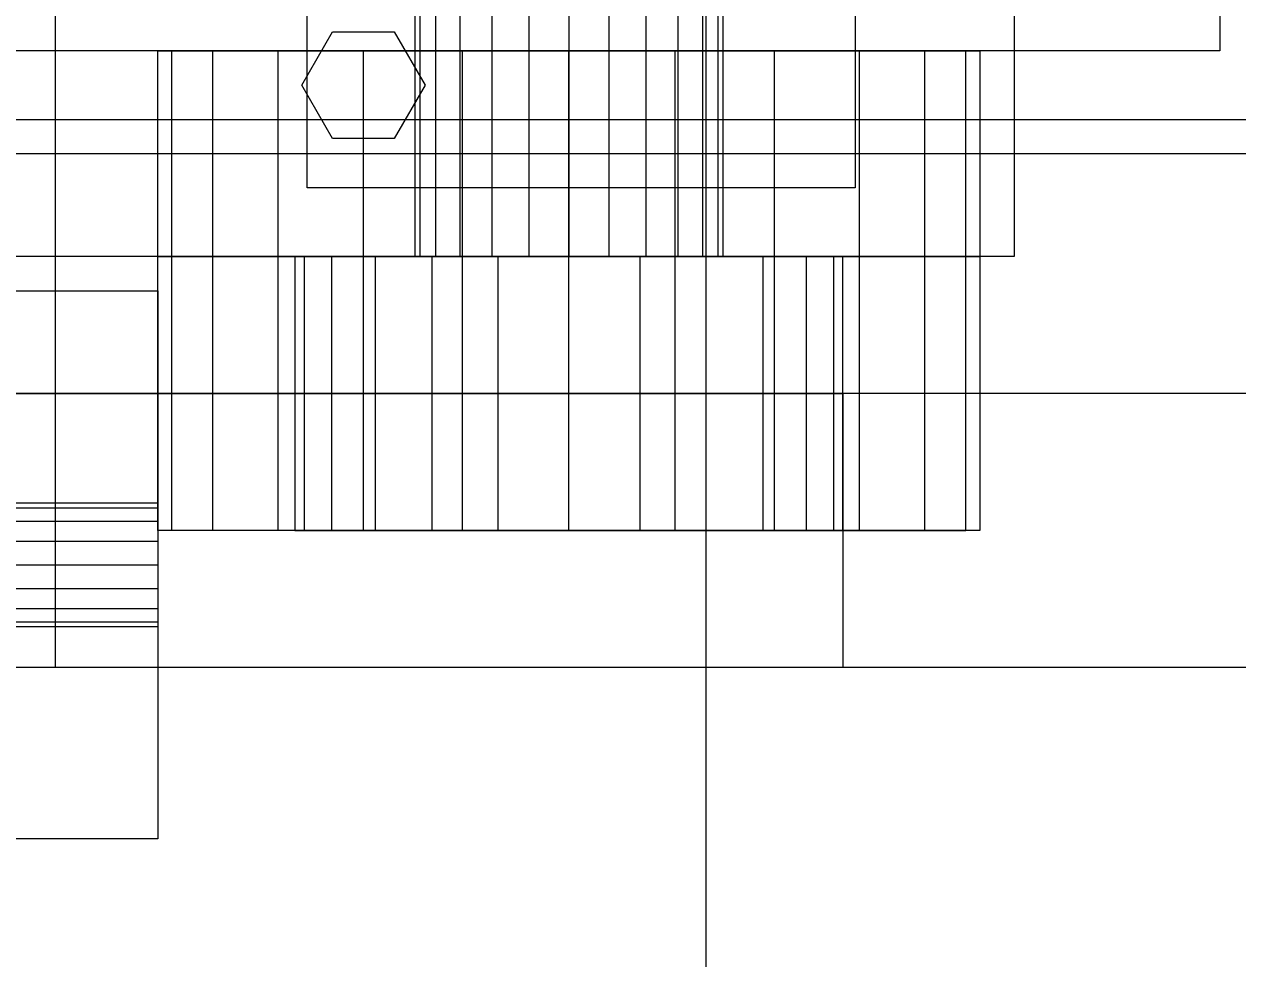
# Model space of a CAD drawing. Header units: millimetres. Extents: x -2500 to 58855, y -53268 to 6837.
# Drawn here: x 57367.6 to 57544.7, y -16742.5 to -16606.1 of the extents above; entities that cross this region are included whole.
import ezdxf

# ---------------------------------------------------------------- set-up
doc = ezdxf.new("R2010")
doc.units = ezdxf.units.MM
doc.layers.add('COTAS_R', color=1, linetype='Continuous', lineweight=0)
doc.layers.add('superior_secador', color=7, linetype='Continuous', lineweight=0)
doc.dimstyles.new('R19_100', dxfattribs={"dimtxt": 250, "dimasz": 150, "dimexe": 150, "dimexo": 80, "dimgap": 100, "dimtad": 1, "dimtih": 1, "dimtoh": 1, "dimdsep": 46, "dimcen": 0.09, "dimadec": 0, "dimazin": 0, "dimtfac": 1, "dimtdec": 4, "dimtofl": 0, "dimtmove": 0, "dimatfit": 3, "dimfxl": 1, "dimtolj": 1, "dimtzin": 0, "dimarcsym": 0})

# ---------------------------------------------------------------- blocks, each defined once
blk = doc.blocks.new('*D26')
at = {"layer": 'COTAS_R', "color": 0, "lineweight": -2, "transparency": 16777216}
for p, q in [((58037.12, -15400), (57067.12, -15400)), ((57217.12, -19600), (57217.12, -15550)), ((58037.12, -19750), (57067.12, -19750))]:
    blk.add_line(p, q, dxfattribs=at)
at = {"layer": 'COTAS_R', "color": 0, "transparency": 16777216}
for points in [[(57192.12, -15550), (57242.12, -15550), (57217.12, -15400)], [(57192.12, -19600), (57242.12, -19600), (57217.12, -19750)]]:
    blk.add_solid(points, dxfattribs=at)
at = {"layer": 'Defpoints', "color": 0, "transparency": 16777216}
for p in [(57217.12, -15400), (58117.12, -15400), (58117.12, -19750)]:
    blk.add_point(p, dxfattribs=at)

msp = doc.modelspace()

# ---------------------------------------------------------------- linework, layer by layer
at = {"layer": 'superior_secador'}
for p, q in [((57424.616, -16380), (57424.616, -16640)), ((57425.383, -16380), (57425.383, -16640)), ((57427.63, -16380), (57427.63, -16640)), ((57431.206, -16380), (57431.206, -16640)), ((57435.866, -16380), (57435.866, -16640)), ((57441.292, -16380), (57441.292, -16640)), ((57447.116, -16380), (57447.116, -16640)), ((57452.939, -16380), (57452.939, -16640)), ((57458.366, -16380), (57458.366, -16640)), ((57463.026, -16380), (57463.026, -16640)), ((57466.601, -16380), (57466.601, -16640)), ((57468.849, -16380), (57468.849, -16640)), ((57469.616, -16640), (57469.616, -16380)), ((57372.116, -16405), (57372.116, -16700)), ((57372.116, -16550), (57372.116, -16700)), ((57542.116, -16560), (57542.116, -16610)), ((57408.902, -16630), (57408.902, -16570)), ((57488.902, -16570), (57488.902, -16630)), ((57512.116, -16590), (57512.116, -16640)), ((57467.116, -16600), (57467.116, -19400)), ((57408.116, -16615), (57412.616, -16607.206)), ((57412.616, -16607.206), (57421.616, -16607.206)), ((57421.616, -16607.206), (57426.116, -16615)), ((57542.116, -16610), (57352.116, -16610)), ((57387.116, -16640), (57387.116, -16610)), ((57387.116, -16610), (57389.16, -16610)), ((57387.116, -16610), (57424.616, -16610)), ((57389.16, -16640), (57389.16, -16610)), ((57389.16, -16610), (57395.154, -16610)), ((57389.16, -16610), (57425.383, -16610)), ((57395.154, -16640), (57395.154, -16610)), ((57395.154, -16610), (57404.689, -16610)), ((57395.154, -16610), (57427.63, -16610)), ((57404.689, -16640), (57404.689, -16610)), ((57404.689, -16610), (57417.116, -16610)), ((57404.689, -16610), (57431.206, -16610)), ((57417.116, -16640), (57417.116, -16610)), ((57417.116, -16610), (57431.587, -16610)), ((57417.116, -16610), (57435.866, -16610)), ((57425.383, -16610), (57424.616, -16610)), ((57424.616, -16610), (57424.616, -16640)), ((57427.63, -16610), (57425.383, -16610)), ((57425.383, -16610), (57425.383, -16640)), ((57431.206, -16610), (57427.63, -16610)), ((57427.63, -16610), (57427.63, -16640)), ((57435.866, -16610), (57431.206, -16610)), ((57431.206, -16610), (57431.206, -16640)), ((57431.587, -16640), (57431.587, -16610)), ((57431.587, -16610), (57447.116, -16610)), ((57431.587, -16610), (57441.292, -16610)), ((57441.292, -16610), (57435.866, -16610)), ((57435.866, -16610), (57435.866, -16640)), ((57447.116, -16610), (57441.292, -16610)), ((57441.292, -16610), (57441.292, -16640)), ((57447.116, -16640), (57447.116, -16610)), ((57447.116, -16610), (57462.645, -16610)), ((57452.939, -16610), (57447.116, -16610)), ((57458.366, -16610), (57452.939, -16610)), ((57452.939, -16610), (57452.939, -16640)), ((57462.645, -16610), (57452.939, -16610)), ((57463.026, -16610), (57458.366, -16610)), ((57458.366, -16610), (57458.366, -16640)), ((57477.116, -16610), (57458.366, -16610)), ((57462.645, -16640), (57462.645, -16610)), ((57462.645, -16610), (57477.116, -16610)), ((57466.601, -16610), (57463.026, -16610)), ((57463.026, -16610), (57463.026, -16640)), ((57489.542, -16610), (57463.026, -16610)), ((57468.849, -16610), (57466.601, -16610)), ((57466.601, -16610), (57466.601, -16640)), ((57499.077, -16610), (57466.601, -16610)), ((57469.616, -16610), (57468.849, -16610)), ((57468.849, -16610), (57468.849, -16640)), ((57505.071, -16610), (57468.849, -16610)), ((57469.616, -16640), (57469.616, -16610)), ((57469.616, -16610), (57507.116, -16610)), ((57477.116, -16640), (57477.116, -16610)), ((57477.116, -16610), (57489.542, -16610)), ((57489.542, -16640), (57489.542, -16610)), ((57489.542, -16610), (57499.077, -16610)), ((57499.077, -16640), (57499.077, -16610)), ((57499.077, -16610), (57505.071, -16610)), ((57505.071, -16640), (57505.071, -16610)), ((57505.071, -16610), (57507.116, -16610)), ((57507.116, -16610), (57507.116, -16640)), ((57412.616, -16622.794), (57408.116, -16615)), ((57426.116, -16615), (57421.616, -16622.794)), ((37717.116, -16620), (57717.116, -16620)), ((57421.616, -16622.794), (57412.616, -16622.794)), ((57702.116, -16625), (56065.449, -16625)), ((57488.902, -16630), (57408.902, -16630)), ((57512.116, -16640), (57322.116, -16640)), ((57387.116, -16680), (57387.116, -16640)), ((57387.116, -16640), (57389.16, -16640)), ((57387.116, -16640), (57407.116, -16640)), ((57424.616, -16640), (57387.116, -16640)), ((57389.16, -16680), (57389.16, -16640)), ((57389.16, -16640), (57395.154, -16640)), ((57389.16, -16640), (57408.479, -16640)), ((57425.383, -16640), (57389.16, -16640)), ((57395.154, -16680), (57395.154, -16640)), ((57395.154, -16640), (57404.689, -16640)), ((57395.154, -16640), (57412.475, -16640)), ((57427.63, -16640), (57395.154, -16640)), ((57404.689, -16680), (57404.689, -16640)), ((57404.689, -16640), (57417.116, -16640)), ((57404.689, -16640), (57418.832, -16640)), ((57431.206, -16640), (57404.689, -16640)), ((57408.479, -16640), (57407.116, -16640)), ((57407.116, -16640), (57407.116, -16680)), ((57412.475, -16640), (57408.479, -16640)), ((57408.479, -16640), (57408.479, -16680)), ((57418.832, -16640), (57412.475, -16640)), ((57412.475, -16640), (57412.475, -16680)), ((57417.116, -16680), (57417.116, -16640)), ((57417.116, -16640), (57431.587, -16640)), ((57417.116, -16640), (57427.116, -16640)), ((57435.866, -16640), (57417.116, -16640)), ((57427.116, -16640), (57418.832, -16640)), ((57418.832, -16640), (57418.832, -16680)), ((57425.383, -16640), (57424.616, -16640)), ((57427.63, -16640), (57425.383, -16640)), ((57436.763, -16640), (57427.116, -16640)), ((57427.116, -16640), (57427.116, -16680)), ((57431.206, -16640), (57427.63, -16640)), ((57435.866, -16640), (57431.206, -16640)), ((57431.587, -16680), (57431.587, -16640)), ((57431.587, -16640), (57447.116, -16640)), ((57431.587, -16640), (57436.763, -16640)), ((57441.292, -16640), (57431.587, -16640)), ((57441.292, -16640), (57435.866, -16640)), ((57447.116, -16640), (57436.763, -16640)), ((57436.763, -16640), (57436.763, -16680)), ((57447.116, -16640), (57441.292, -16640)), ((57452.939, -16640), (57447.116, -16640)), ((57447.116, -16680), (57447.116, -16640)), ((57447.116, -16640), (57462.645, -16640)), ((57457.469, -16640), (57447.116, -16640)), ((57458.366, -16640), (57452.939, -16640)), ((57452.939, -16640), (57462.645, -16640)), ((57467.116, -16640), (57457.469, -16640)), ((57457.469, -16640), (57457.469, -16680)), ((57462.645, -16640), (57457.469, -16640)), ((57463.026, -16640), (57458.366, -16640)), ((57458.366, -16640), (57477.116, -16640)), ((57462.645, -16680), (57462.645, -16640)), ((57462.645, -16640), (57477.116, -16640)), ((57466.601, -16640), (57463.026, -16640)), ((57463.026, -16640), (57489.542, -16640)), ((57468.849, -16640), (57466.601, -16640)), ((57466.601, -16640), (57499.077, -16640)), ((57475.4, -16640), (57467.116, -16640)), ((57467.116, -16640), (57467.116, -16680)), ((57477.116, -16640), (57467.116, -16640)), ((57469.616, -16640), (57468.849, -16640)), ((57468.849, -16640), (57505.071, -16640)), ((57507.116, -16640), (57469.616, -16640)), ((57481.757, -16640), (57475.4, -16640)), ((57475.4, -16640), (57475.4, -16680)), ((57489.542, -16640), (57475.4, -16640)), ((57477.116, -16680), (57477.116, -16640)), ((57477.116, -16640), (57489.542, -16640)), ((57485.753, -16640), (57481.757, -16640)), ((57481.757, -16640), (57481.757, -16680)), ((57499.077, -16640), (57481.757, -16640)), ((57487.116, -16640), (57485.753, -16640)), ((57485.753, -16640), (57485.753, -16680)), ((57505.071, -16640), (57485.753, -16640)), ((57487.116, -16680), (57487.116, -16640)), ((57487.116, -16640), (57507.116, -16640)), ((57489.542, -16680), (57489.542, -16640)), ((57489.542, -16640), (57499.077, -16640)), ((57499.077, -16680), (57499.077, -16640)), ((57499.077, -16640), (57505.071, -16640)), ((57505.071, -16680), (57505.071, -16640)), ((57505.071, -16640), (57507.116, -16640)), ((57507.116, -16640), (57507.116, -16680)), ((57157.116, -16645), (57387.116, -16645)), ((57387.116, -16645), (57387.116, -16725)), ((57717.116, -16660), (37717.116, -16660)), ((57207.116, -16660), (57487.116, -16660)), ((57487.116, -16660), (57487.116, -16700)), ((57387.116, -16676), (57137.116, -16676)), ((57137.116, -16676.685), (57387.116, -16676.685)), ((57387.116, -16676), (57387.116, -16676.685)), ((57387.116, -16676.685), (57387.116, -16678.636)), ((57137.116, -16678.636), (57387.116, -16678.636)), ((57387.116, -16678.636), (57387.116, -16681.556)), ((57389.16, -16680), (57387.116, -16680)), ((57407.116, -16680), (57387.116, -16680)), ((57395.154, -16680), (57389.16, -16680)), ((57408.479, -16680), (57389.16, -16680)), ((57404.689, -16680), (57395.154, -16680)), ((57412.475, -16680), (57395.154, -16680)), ((57417.116, -16680), (57404.689, -16680)), ((57418.832, -16680), (57404.689, -16680)), ((57407.116, -16680), (57408.479, -16680)), ((57408.479, -16680), (57412.475, -16680)), ((57412.475, -16680), (57418.832, -16680)), ((57431.587, -16680), (57417.116, -16680)), ((57427.116, -16680), (57417.116, -16680)), ((57418.832, -16680), (57427.116, -16680)), ((57427.116, -16680), (57436.763, -16680)), ((57447.116, -16680), (57431.587, -16680)), ((57436.763, -16680), (57431.587, -16680)), ((57436.763, -16680), (57447.116, -16680)), ((57462.645, -16680), (57447.116, -16680)), ((57447.116, -16680), (57457.469, -16680)), ((57457.469, -16680), (57467.116, -16680)), ((57457.469, -16680), (57462.645, -16680)), ((57477.116, -16680), (57462.645, -16680)), ((57467.116, -16680), (57475.4, -16680)), ((57467.116, -16680), (57477.116, -16680)), ((57475.4, -16680), (57481.757, -16680)), ((57475.4, -16680), (57489.542, -16680)), ((57489.542, -16680), (57477.116, -16680)), ((57481.757, -16680), (57485.753, -16680)), ((57481.757, -16680), (57499.077, -16680)), ((57485.753, -16680), (57487.116, -16680)), ((57485.753, -16680), (57505.071, -16680)), ((57507.116, -16680), (57487.116, -16680)), ((57499.077, -16680), (57489.542, -16680)), ((57505.071, -16680), (57499.077, -16680)), ((57507.116, -16680), (57505.071, -16680)), ((57137.116, -16681.556), (57387.116, -16681.556)), ((57387.116, -16681.556), (57387.116, -16685)), ((57137.116, -16685), (57387.116, -16685)), ((57387.116, -16685), (57387.116, -16688.444)), ((57137.116, -16688.444), (57387.116, -16688.444)), ((57387.116, -16688.444), (57387.116, -16691.364)), ((57137.116, -16691.364), (57387.116, -16691.364)), ((57387.116, -16691.364), (57387.116, -16693.315)), ((57137.116, -16693.315), (57387.116, -16693.315)), ((57387.116, -16693.315), (57387.116, -16694)), ((57137.116, -16694), (57387.116, -16694)), ((57372.116, -16700), (57162.116, -16700)), ((57487.116, -16700), (57207.116, -16700)), ((57552.116, -16700), (57342.116, -16700)), ((57387.116, -16725), (57157.116, -16725))]:
    msp.add_line(p, q, dxfattribs=at)

# ---------------------------------------------------------------- dimensions: what is measured, and where the dimension line sits
at = {"layer": 'COTAS_R'}
dim = msp.add_aligned_dim(p1=(58117.116, -19750), p2=(58117.116, -15400), distance=900, text='<> R', dimstyle='R19_100', dxfattribs=at)
dim.commit()
dim.dimension.update_dxf_attribs({"geometry": '*D26', "text_midpoint": (57217.116, -17575)})

doc.saveas('drawing.dxf')
